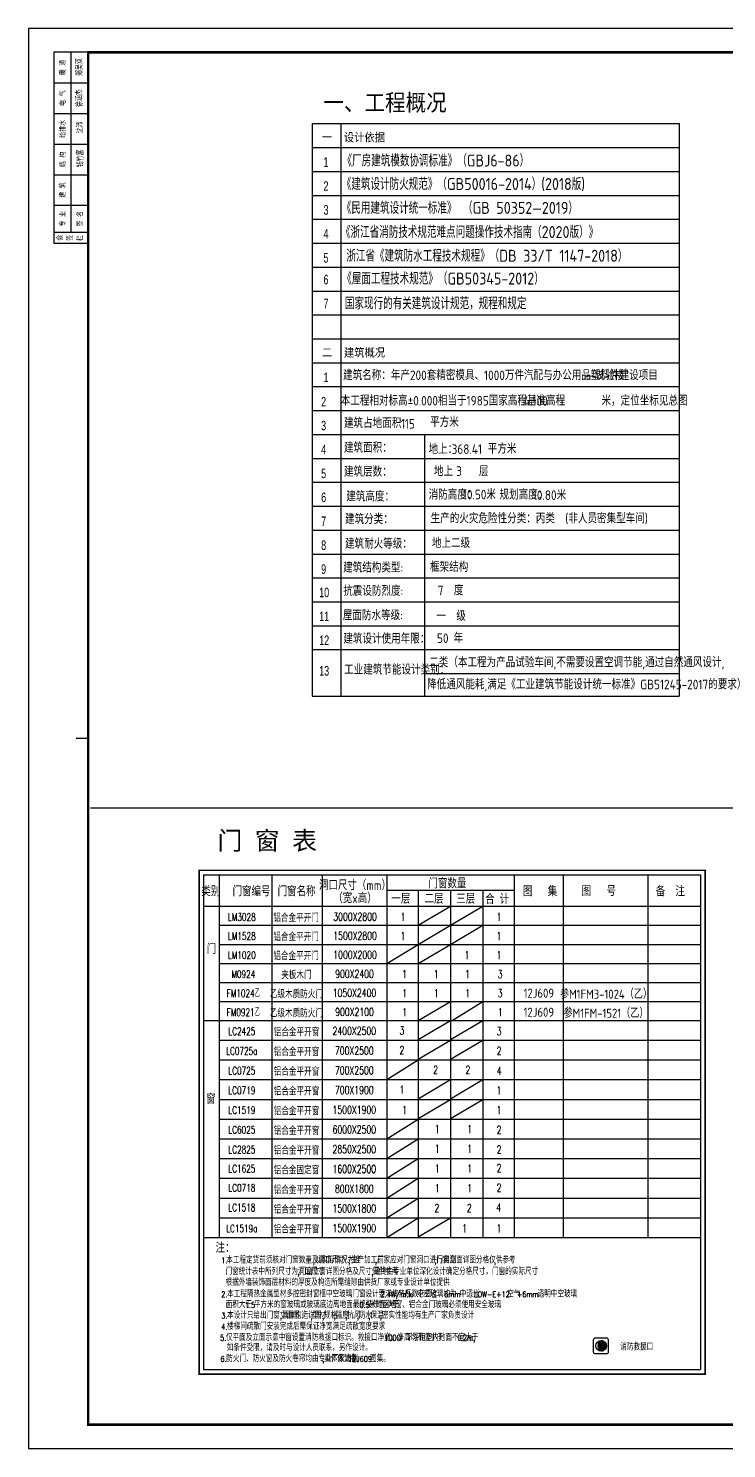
# Model space of a CAD drawing. Extents: x 79570 to 678837, y -1139230 to -612789.
# Drawn here: x 610576 to 625184, y -845099 to -815399 of the extents above; entities that cross this region are included whole.
import ezdxf
from ezdxf.enums import TextEntityAlignment as Align

# ---------------------------------------------------------------- set-up
doc = ezdxf.new("R2010")
doc.units = 0
doc.header["$LTSCALE"] = 1000
doc.header["$MEASUREMENT"] = 0
for name, color, linetype in [('4', 4, 'Continuous'), ('A-注-图名说明.....ANNO-TEXT', 7, 'Continuous'), ('A-注-房间名称.....ANNO-ROOM', 161, 'Continuous'), ('A-注-门窗编号.....ANNO-DOWD', 81, 'Continuous'), ('PUB_HATCH', 8, 'Continuous'), ('PUB_TAB', 7, 'Continuous'), ('保温', 6, 'Continuous'), ('结-图框', 6, 'Continuous')]:
    doc.layers.add(name, color=color, linetype=linetype)
doc.layers.add('ys-notprint', color=7, linetype='Continuous', plot=False)
doc.layers.add('结-隐线', color=59, linetype='Continuous', plot=False)
doc.styles.add('_TCH_WDTABLE', font='SIMPLEX', dxfattribs={"bigfont": 'GBCBIG'})
doc.styles.add('AUDIT_D_200515104429-23', font='SIMPLEX', dxfattribs={"bigfont": 'GBCBIG'})
doc.styles.add('AUDIT_D_200515104429-41', font='SIMPLEX', dxfattribs={"width": 0.705882, "bigfont": 'GBCBIG'})
doc.styles.add('AUDIT_D_200515104429-43', font='GBENOR', dxfattribs={"bigfont": 'GBCBIG'})
doc.styles.add('HT', font='simhei.ttf')
doc.styles.add('HZA', font='GBENOR', dxfattribs={"bigfont": 'GBCBIG'})
doc.styles.add('S721', font='swissel.ttf', dxfattribs={"width": 0.9})
doc.styles.get("Standard").update_dxf_attribs({"font": 'gbenor.shx', "bigfont": 'gbcbig.shx'})
doc.styles.add('东南', font='DN-XIWEN.SHX', dxfattribs={"width": 0.6, "bigfont": 'DN-ZHONGWEN.SHX'})
doc.styles.add('蓝绿图框', font='', dxfattribs={"width": 0.7})
doc.styles.get('蓝绿图框').set_extended_font_data('SimSun')

# ---------------------------------------------------------------- blocks, each defined once
blk = doc.blocks.new('xf')
at = {"layer": 'PUB_HATCH'}
blk.add_hatch(color=256, dxfattribs=at).paths.add_polyline_path([(4317876, -121762, 0.815469), (4317876, -121999, 0.356046), (4317973, -121880, 0.356046)])
at = {"layer": '保温'}
blk.add_lwpolyline([(4317975, -121706), (4317719, -121706, 0.414214), (4317674, -121751), (4317674, -122013, 0.414214), (4317719, -122058), (4317975, -122058, 0.414214), (4318020, -122013), (4318020, -121751, 0.414214)], format="xyb", close=True, dxfattribs=at)
blk.add_circle((4317852, -121880), 121, dxfattribs=at)
blk.add_arc((4317900, -121880), 121, 101.6077, 258.3923, dxfattribs=at)
blk = doc.blocks.new('template_浙_标准图框A1_A1_0.0000_1bed4683cac0ca9b963c039433737638')
at = {"layer": '结-图框'}
for p, q in [((10.6, 584), (10.6, 504.13)), ((25, 584), (10.6, 584)), ((17.8, 584), (17.8, 508.8)), ((831, 584), (25, 584)), ((10.6, 571.2), (25, 571.2)), ((10.6, 558.4), (25, 558.4)), ((10.6, 545.6), (25, 545.6)), ((10.6, 532.8), (25, 532.8)), ((10.6, 520), (25, 520)), ((10.6, 508.8), (25, 508.8)), ((10.6, 504.13), (25, 504.13))]:
    blk.add_line(p, q, dxfattribs=at)
blk.add_lwpolyline([(0, 0), (841, 0), (841, 594), (0, 594)], close=True, dxfattribs=at)
at = {"layer": '结-图框', "const_width": 1}
blk.add_lwpolyline([(25, 584), (25, 10), (831, 10), (831, 584)], close=True, dxfattribs=at)
at = {"layer": '结-隐线'}
blk.add_line((25, 297), (20, 297), dxfattribs=at)
at = {"color": 6, "style": '蓝绿图框', "width": 0.7}
for tag, p in [('专业审定', (782.48, 167.5)), ('专业审核', (782.48, 158.5)), ('项目经理', (782.48, 149.5)), ('专业负责', (782.48, 140.5)), ('专业校对', (782.48, 131.5)), ('专业设计', (782.48, 122.5)), ('专业制图', (782.48, 113.5))]:
    blk.add_attdef(tag, text='', height=3, dxfattribs=at).set_placement(p, align=Align.MIDDLE)
for tag, height, p in [('日期', 3, (821.45, 113.5)), ('建设单位', 3.5, (796, 97.72)), ('项目名称', 3.5, (796, 76.96)), ('子项名称', 3.5, (796.26, 63.69)), ('图纸名称', 3.5, (796.28, 51.48)), ('图纸名称', 3.5, (796.38, 46.45)), ('图纸名称', 3.5, (796.48, 41.64)), ('项目编号', 3, (796.15, 32.75)), ('图号', 3, (789.2, 23.5)), ('修改版次', 3, (823.75, 23.5))]:
    blk.add_attdef(tag, text='', height=height, dxfattribs=at).set_placement(p, align=Align.MIDDLE_CENTER)
at = {"layer": 'ys-notprint', "color": 6, "style": '蓝绿图框', "width": 0.7}
for tag, p in [('暖通', (21.09, 577.84)), ('电气', (21.02, 564.82)), ('给排水', (21.35, 552.55)), ('结构', (21.47, 539.64)), ('建筑', (21.4, 526.53))]:
    blk.add_attdef(tag, text='', height=2.5, rotation=90.78007, dxfattribs=at).set_placement(p, align=Align.MIDDLE)
blk.add_attdef('设计发图章', text='', height=3, dxfattribs=at).set_placement((747.09, 465.48), align=Align.MIDDLE)
at = {"layer": '结-图框', "style": '蓝绿图框', "width": 0.8}
for s, p in [('暖 通', (14.21, 577.6)), ('电 气', (14.24, 564.8)), ('给排水', (14.24, 552)), ('结 构', (14.24, 539.2)), ('建 筑', (14.23, 526.4)), ('专 业', (14.24, 514.4)), ('签 名', (21.46, 514.4))]:
    blk.add_text(s, height=2.24, rotation=90, dxfattribs=at).set_placement(p, align=Align.MIDDLE_CENTER)
for s, p in [('会', (14.81, 505.18)), ('签', (19.05, 505.18)), ('栏', (23.29, 505.05))]:
    blk.add_text(s, height=2.24, rotation=90, dxfattribs=at).set_placement(p, align=Align.BOTTOM_LEFT)
at = {"layer": '结-图框', "style": '蓝绿图框', "width": 0.7}
for tag, p in [('项目经理', (792.5, 572)), ('专业负责', (792.5, 564)), ('专业设计', (792.5, 556))]:
    blk.add_attdef(tag, text='', height=3.5, dxfattribs=at).set_placement(p, align=Align.MIDDLE_CENTER)

msp = doc.modelspace()

# ---------------------------------------------------------------- linework, layer by layer
at = {"linetype": 'ByBlock'}
for p, q in [((616514.8, -817390.3), (624192.5, -817390.3)), ((616514.8, -817390.3), (616514.8, -829360.7)), ((617114.8, -817390.3), (617114.8, -829360.7)), ((624192.5, -817390.3), (624192.5, -829360.7)), ((616514.8, -817890.3), (624192.5, -817890.3)), ((616514.8, -818390.3), (624192.5, -818390.3)), ((616514.8, -818890.3), (624192.5, -818890.3)), ((616514.8, -819390.3), (624192.5, -819390.3)), ((616514.8, -819890.3), (624192.5, -819890.3)), ((616514.8, -820390.3), (624192.5, -820390.3)), ((616514.8, -820890.3), (624192.5, -820890.3)), ((616514.8, -821390.3), (624192.5, -821390.3)), ((616514.8, -821890.3), (624192.5, -821890.3)), ((616514.8, -822390.3), (624192.5, -822390.3)), ((616514.8, -822390.3), (624192.5, -822390.3)), ((616514.8, -822890.3), (624192.5, -822890.3)), ((616514.8, -823390.3), (624192.5, -823390.3)), ((616514.8, -823890.3), (624192.5, -823890.3)), ((618870.7, -829360.7), (618870.7, -823890.3)), ((616514.8, -824390.3), (624192.5, -824390.3)), ((616514.8, -824890.3), (624192.5, -824890.3)), ((616514.8, -825390.3), (624192.5, -825390.3)), ((616514.8, -825890.3), (624192.5, -825890.3)), ((616514.8, -826390.3), (624192.5, -826390.3)), ((616514.8, -826890.3), (624192.5, -826890.3)), ((616514.8, -827390.3), (624192.5, -827390.3)), ((616514.8, -827890.3), (624192.5, -827890.3)), ((616514.8, -828390.3), (624192.5, -828390.3)), ((618870.7, -828890.3), (624192.5, -828890.3)), ((616514.8, -829360.7), (624192.5, -829360.7))]:
    msp.add_line(p, q, dxfattribs=at)
at = {"layer": '4', "color": 8}
msp.add_line((611875.5, -831701.9), (635801.2, -831701.9), dxfattribs=at)
at = {"layer": 'A-注-图名说明.....ANNO-TEXT'}
for p, q in [((614242.2, -833100.7), (624641.3, -833100.7)), ((614242.2, -833100.7), (614242.2, -843447.8)), ((614570.1, -833100.7), (614570.1, -840683)), ((615668.4, -833100.7), (615668.4, -840683)), ((616724, -833100.7), (616724, -840683)), ((618073.1, -833100.7), (618073.1, -840683)), ((620742.1, -833100.7), (620742.1, -840683)), ((620742.1, -833100.7), (620742.1, -840683)), ((621761.8, -833100.7), (621761.8, -840683)), ((623538.8, -833100.7), (623538.8, -840683)), ((624641.3, -833100.7), (624641.3, -843447.8)), ((618733.1, -833428.7), (618733.1, -840683)), ((619407.6, -833428.7), (619407.6, -840683)), ((620082.1, -833428.7), (620082.1, -840683)), ((620082.1, -833428.7), (620082.1, -840683)), ((620082.1, -833428.7), (620082.1, -840683)), ((614242.2, -833756.7), (624641.3, -833756.7)), ((618733.1, -834155.2), (619407.6, -833756.7)), ((619407.6, -834155.2), (620082.1, -833756.7)), ((614570.1, -834155.2), (624641.3, -834155.2)), ((618733.1, -834553.8), (619407.6, -834155.2)), ((619407.6, -834553.8), (620082.1, -834155.2)), ((614570.1, -834553.8), (624641.3, -834553.8)), ((618073.1, -834952.4), (618733.1, -834553.8)), ((618733.1, -834952.4), (619407.6, -834553.8)), ((614570.1, -834952.4), (624641.3, -834952.4)), ((614570.1, -834952.4), (624641.3, -834952.4)), ((614570.1, -834952.4), (624641.3, -834952.4)), ((614570.1, -835350.9), (624641.3, -835350.9)), ((614570.1, -835749.5), (624641.3, -835749.5)), ((618733.1, -836145.5), (619407.6, -835749.5)), ((619441.7, -836145.5), (620082.1, -835749.5)), ((614242.2, -836145.5), (624641.3, -836145.5)), ((618733.1, -836544.1), (619407.6, -836145.5)), ((619407.6, -836544.1), (620082.1, -836145.5)), ((614570.1, -836558), (624641.3, -836558)), ((618733.1, -836956.6), (619407.6, -836558)), ((619407.6, -836956.6), (620082.1, -836558)), ((614570.1, -836970.5), (624641.3, -836970.5)), ((618073.1, -837383), (618733.1, -836970.5)), ((614570.1, -837383), (624641.3, -837383)), ((618733.1, -837781.6), (619407.6, -837383)), ((619407.6, -837781.6), (620082.1, -837383)), ((614570.1, -837795.5), (624641.3, -837795.5)), ((618733.1, -838194.1), (619407.6, -837795.5)), ((619407.6, -838194.1), (620082.1, -837795.5)), ((614570.1, -838208), (624641.3, -838208)), ((618073.1, -838620.5), (618733.1, -838208)), ((614570.1, -838620.5), (624641.3, -838620.5)), ((618073.1, -839033), (618733.1, -838620.5)), ((614570.1, -839033), (624641.3, -839033)), ((618073.1, -839445.5), (618733.1, -839033)), ((614570.1, -839445.5), (624641.3, -839445.5)), ((618073.1, -839858), (618733.1, -839445.5)), ((614570.1, -839858), (624641.3, -839858)), ((618073.1, -840270.5), (618733.1, -839858)), ((614570.1, -840270.5), (624641.3, -840270.5)), ((618073.1, -840683), (618733.1, -840270.5)), ((618733.1, -840669.1), (619407.6, -840270.5)), ((614242.2, -840683), (624641.3, -840683)), ((614242.2, -843447.8), (624641.3, -843447.8)), ((614570.1, -843447.8), (624641.3, -843447.8)), ((614570.1, -843447.8), (624641.3, -843447.8)), ((614570.1, -843447.8), (624641.3, -843447.8)), ((614570.1, -843447.8), (624641.3, -843447.8)), ((614570.1, -843447.8), (624641.3, -843447.8))]:
    msp.add_line(p, q, dxfattribs=at)
at = {"layer": 'A-注-图名说明.....ANNO-TEXT', "const_width": 32.8}
msp.add_lwpolyline([(614146.5, -833005.1), (624737, -833005.1), (624737, -843543.5), (614146.5, -843543.5)], close=True, dxfattribs=at)
at = {"layer": 'A-注-图名说明.....ANNO-TEXT'}
msp.add_lwpolyline([(620742.1, -833428.7), (618073.1, -833428.7)], dxfattribs=at)

# ---------------------------------------------------------------- block references
at = {"xscale": 0.924, "yscale": 0.924, "zscale": 0.924}
msp.add_blockref('xf', (-3367135.9, -730331.7), dxfattribs=at)
at = {"layer": '4'}
ref = msp.add_blockref('template_浙_标准图框A1_A1_0.0000_1bed4683cac0ca9b963c039433737638', (610575.9, -845098.6), dxfattribs=dict(at, xscale=50, yscale=50, zscale=50))
ref.add_attrib('结构', '钱竹富', dxfattribs={"layer": 'ys-notprint', "color": 6, "height": 125, "rotation": 90.78007, "style": '蓝绿图框', "width": 0.7}).set_placement((611649.4, -818116.5), align=Align.MIDDLE)
ref.add_attrib('给排水', '沈沛', dxfattribs={"layer": 'ys-notprint', "color": 6, "height": 125, "rotation": 90.78007, "style": '蓝绿图框', "width": 0.7}).set_placement((611643.3, -817471.1), align=Align.MIDDLE)
ref.add_attrib('暖通', '郑吴双', dxfattribs={"layer": 'ys-notprint', "color": 6, "height": 125, "rotation": 90.78007, "style": '蓝绿图框', "width": 0.7}).set_placement((611630.1, -816206.6), align=Align.MIDDLE)
ref.add_attrib('电气', '徐涵杰', dxfattribs={"layer": 'ys-notprint', "color": 6, "height": 125, "rotation": 90.78007, "style": '蓝绿图框', "width": 0.7}).set_placement((611626.9, -816857.6), align=Align.MIDDLE)

# ---------------------------------------------------------------- texts
at = {"style": 'S721', "width": 0.9}
msp.add_text('一、工程概况', height=350, dxfattribs=at).set_placement((618038, -816948.2), align=Align.MIDDLE_CENTER)
for s, height, style, width, p in [('一    设计依据', 175, 'S721', 0.9, (616718.3, -817764.1)), ('1', 200, '东南', 0.7, (616750.9, -818294.9, -1632)), ('2', 200, '东南', 0.7, (616750.9, -818794.9, -1632)), ('3', 200, '东南', 0.7, (616750.9, -819294.9, -1632)), ('4', 200, '东南', 0.7, (616750.9, -819794.9, -1632)), ('5', 200, '东南', 0.7, (616750.9, -820294.9, -1632)), ('6', 200, '东南', 0.7, (616750.9, -820752.1, -1632)), ('7', 200, '东南', 0.7, (616750.9, -821252.1, -1632)), ('二    建筑概况', 175, 'S721', 0.9, (616718.3, -822264.1)), ('1', 200, '东南', 0.7, (616750.9, -822794.9, -1632)), ('2', 200, '东南', 0.7, (616701.1, -823305.3)), ('3', 200, '东南', 0.7, (616701.1, -823805.3)), ('4', 200, '东南', 0.7, (616701.1, -824305.3)), ('5', 200, '东南', 0.7, (616701.1, -824805.3)), ('6', 200, '东南', 0.7, (616701.1, -825305.3)), ('7', 200, '东南', 0.7, (616701.1, -825805.3)), ('8', 200, '东南', 0.7, (616701.1, -826305.3)), ('9', 200, '东南', 0.7, (616701.1, -826805.3)), ('10', 200, '东南', 0.7, (616660.6, -827293.5)), ('11', 200, '东南', 0.7, (616660.6, -827793.5)), ('12', 200, '东南', 0.7, (616660.6, -828293.5)), ('13', 200, '东南', 0.7, (616660.6, -828932.5))]:
    msp.add_text(s, height=height, dxfattribs=dict(style=style, width=width)).set_placement(p)
at = {"style": 'HZA'}
for s, p in [('《厂房建筑模数协调标准》（GBJ6-86）', (617148.2, -818287, 0)), ('《建筑设计防火规范》（GB50016-2014）(2018版)', (617132.6, -818777.6)), ('《民用建筑设计统一标准》 （GB 50352—2019）', (617133, -819277.2)), ('《浙江省消防技术规范难点问题操作技术指南（2020版）》', (617114.8, -819781.9)), ('浙江省《建筑防水工程技术规程》（DB 33/T 1147-2018）', (617227.3, -820278.2, 0)), ('《屋面工程技术规范》（GB50345-2012）', (617142.8, -820755.6, 0)), ('国家现行的有关建筑设计规范，规程和规定', (617197.2, -821273, 0))]:
    msp.add_text(s, height=250, dxfattribs=at).set_placement(p)
for s, p in [('建筑名称：年产200套精密模具、1000万件汽配与办公用品塑料件建设项目', (617159.8, -822753.4, -1632)), ('本工程相对标高%%P0.000相当于1985国家高程基准高程       米，定位坐标见总图', (617110.8, -823285.2)), ('建筑占地面积：', (617179, -823755.5)), ('平方米', (618980.8, -823734.3)), ('建筑面积：', (617178.6, -824268.7)), ('地上：', (618949.2, -824298.2)), ('平方米', (620186.8, -824290.3)), ('建筑层数：', (617177.6, -824772)), ('地上     层', (619060.1, -824761)), ('消防高度：', (618950.3, -825251.1)), ('规划高度：', (620432.1, -825251.1)), (' 建筑高度：', (617117.9, -825289.9)), ('建筑分类：', (617201, -825764.2)), ('生产的火灾危险性分类：丙类  (非人员密集型车间)', (618991.7, -825747.4)), (' 建筑耐火等级：', (617091.3, -826276.9)), ('地上二级', (619018.9, -826263.8)), ('框架结构', (618979.3, -826763.8)), ('建筑结构类型:', (617161.2, -826776.1)), ('抗震设防烈度:', (617162.3, -827264.1)), ('7  度', (619140.6, -827251.9)), ('屋面防水等级:', (617154.7, -827774.2)), ('一  级', (619112.6, -827788.2)), ('50 年', (619125.2, -828252.2)), ('建筑设计使用年限：', (617165.6, -828264.5)), ('二类（本工程为产品试验车间,不需要设置空调节能,通过自然通风设计,', (618962.4, -828757.5)), ('工业建筑节能设计类别：', (617182.1, -828910.9)), ('降低通风能耗,满足《工业建筑节能设计统一标准》GB51245-2017的要求）', (618918.3, -829218.8))]:
    msp.add_text(s, height=200).set_placement(p)
at = {"layer": 'A-注-图名说明.....ANNO-TEXT'}
for s, height, style, p in [(' 门 窗 表', 382.63, 'HT', (615443, -832376.2)), ('类别', 198, 'AUDIT_D_200515104429-43', (614392.7, -833428.7)), ('门窗编号', 198, 'AUDIT_D_200515104429-43', (615244.3, -833428.7)), ('门窗名称', 198, 'AUDIT_D_200515104429-43', (616186.3, -833428.7)), ('洞口尺寸（mm）', 198, 'AUDIT_D_200515104429-43', (617408.4, -833301.5)), ('门窗数量', 198, 'AUDIT_D_200515104429-43', (619343.3, -833264.7)), ('图   集', 198, 'AUDIT_D_200515104429-43', (621280.5, -833428.7)), ('图   号 ', 198, 'AUDIT_D_200515104429-43', (622563.3, -833428.7)), ('备  注', 198, 'AUDIT_D_200515104429-43', (624006.7, -833428.7)), ('（宽x高）', 198, 'AUDIT_D_200515104429-43', (617408.4, -833571.2)), ('一层', 198, 'AUDIT_D_200515104429-43', (618369.2, -833592.7)), ('二层', 198, 'AUDIT_D_200515104429-43', (619063.8, -833592.7)), ('三层', 198, 'AUDIT_D_200515104429-43', (619726.4, -833592.7)), ('合 计', 198, 'AUDIT_D_200515104429-43', (620383.3, -833592.7)), ('铝合金平开门', 158.4, 'AUDIT_D_200515104429-43', (616176.7, -833983.9)), ('门', 198, 'AUDIT_D_200515104429-43', (614406.6, -834638.4)), ('铝合金平开门', 158.4, 'AUDIT_D_200515104429-43', (616176.7, -834382.5)), ('铝合金平开门', 158.4, 'AUDIT_D_200515104429-43', (616176.7, -834781.1)), ('夹板木门', 158.4, 'AUDIT_D_200515104429-43', (616183.3, -835179.6)), ('乙级木质防火门', 158.4, 'AUDIT_D_200515104429-43', (616183.3, -835578.2)), ('乙级木质防火门', 158.4, 'AUDIT_D_200515104429-43', (616183.3, -835976.8)), ('铝合金平开窗', 158.4, 'AUDIT_D_200515104429-43', (616184.9, -836372.8)), ('铝合金平开窗', 158.4, 'AUDIT_D_200515104429-43', (616184.9, -836785.3)), ('铝合金平开窗', 158.4, 'AUDIT_D_200515104429-43', (616184.9, -837197.8)), ('铝合金平开窗', 158.4, 'AUDIT_D_200515104429-43', (616184.9, -837610.3)), ('窗', 198, 'AUDIT_D_200515104429-43', (614393.2, -837770.1)), ('铝合金平开窗', 158.4, 'AUDIT_D_200515104429-43', (616184.9, -838022.8)), ('铝合金平开窗', 158.4, 'AUDIT_D_200515104429-43', (616184.9, -838435.3)), ('铝合金平开窗', 158.4, 'AUDIT_D_200515104429-43', (616184.9, -838847.8)), ('铝合金固定窗', 158.4, 'AUDIT_D_200515104429-43', (616184.9, -839260.3)), ('铝合金平开窗', 158.4, 'AUDIT_D_200515104429-43', (616184.9, -839672.8)), ('铝合金平开窗', 158.4, 'AUDIT_D_200515104429-43', (616184.9, -840085.3)), ('铝合金平开窗', 158.4, 'AUDIT_D_200515104429-43', (616184.9, -840497.8))]:
    msp.add_text(s, height=height, dxfattribs=dict(at, style=style)).set_placement(p, align=Align.MIDDLE)
at = {"layer": 'A-注-图名说明.....ANNO-TEXT', "style": 'AUDIT_D_200515104429-41', "width": 0.705882}
for s, p in [('3000X2800', (617410.5, -833975.2)), ('1500X2800', (617410.5, -834373.8)), ('1000X2000', (617410.5, -834772.3)), ('900X2400', (617399, -835170.9)), ('1050X2400', (617399, -835569.5)), ('900X2100', (617399, -835968)), ('2400X2500', (617394.9, -836364)), ('700X2500', (617394.9, -836776.5)), ('700X2500', (617394.9, -837189)), ('700X1900', (617394.9, -837601.5)), ('1500X1900', (617394.9, -838014)), ('6000X2500', (617394.9, -838426.5)), ('2850X2500', (617394.9, -838839)), ('1600X2500', (617394.9, -839251.5)), ('800X1800', (617394.9, -839664)), ('1500X1800', (617394.9, -840076.5)), ('1500X1900', (617394.9, -840489))]:
    msp.add_text(s, height=167.4, dxfattribs=at).set_placement(p, align=Align.MIDDLE)
for s, p in [('1', (618363, -834065)), ('1', (620373, -834065)), ('1', (618363, -834463.6)), ('1', (620373, -834463.6)), ('1', (619702.1, -834862.1)), ('1', (620373, -834862.1)), ('1', (618395.4, -835260.7)), ('1', (619059.1, -835260.7)), ('1', (619714.8, -835260.7)), ('3', (620396.4, -835260.7)), ('1', (618395.4, -835659.3)), ('1', (619059.1, -835659.3)), ('1', (619714.8, -835659.3)), ('3', (620396.4, -835659.3)), ('1', (618395.4, -836057.8)), ('1', (620396.4, -836057.8)), ('3', (618340.2, -836438.4)), ('3', (620373, -836453.8)), ('2', (618340.2, -836850.9)), ('2', (620373, -836866.3)), ('2', (619044.3, -837263.4)), ('2', (619721.3, -837263.4)), ('4', (620373, -837278.8)), ('1', (618340.2, -837675.9)), ('1', (620373, -837691.3)), ('1', (618396.5, -838103.8)), ('1', (620373, -838103.8)), ('1', (619082.3, -838500.9)), ('1', (619758.5, -838500.9)), ('2', (620373, -838516.3)), ('1', (619082.3, -838913.4)), ('1', (619758.5, -838913.4)), ('2', (620373, -838928.8)), ('1', (619082.3, -839325.9)), ('1', (619758.5, -839325.9)), ('2', (620373, -839316)), ('1', (619082.3, -839738.4)), ('1', (619758.5, -839738.4)), ('2', (620373, -839728.5)), ('2', (619072.7, -840150.9)), ('2', (619748.9, -840150.9)), ('4', (620363.4, -840141)), ('1', (619651.5, -840578.8)), ('1', (620373, -840578.8))]:
    msp.add_text(s, height=167.4, dxfattribs=at).set_placement(p)
at = {"layer": 'A-注-图名说明.....ANNO-TEXT'}
for s, height, p in [('12J609', 190.36, (621255, -835574.7)), ('参M1FM3-1024（乙）', 190.357, (622661.3, -835574.7)), ('12J609', 190.36, (621255, -835973.2)), ('参M1FM-1521（乙）', 190.357, (622661.3, -835973.2))]:
    msp.add_text(s, height=height, dxfattribs=at).set_placement(p, align=Align.MIDDLE)
at = {"layer": 'A-注-房间名称.....ANNO-ROOM', "style": 'HZA'}
msp.add_text('--试验楼', height=200, dxfattribs=at).set_placement((622209, -822752.7))
at = {"layer": 'A-注-房间名称.....ANNO-ROOM', "color": 1}
for s, p in [('4.100', (620946.6, -823289.3)), ('115', (618367.8, -823768.9)), ('368.41', (619431, -824297))]:
    msp.add_text(s, height=200, dxfattribs=at).set_placement(p)
at = {"layer": 'A-注-房间名称.....ANNO-ROOM'}
for s, p in [('3', (619526.4, -824756.8)), ('10.50米', (619665.3, -825247.4)), ('10.80米', (621129, -825259.9))]:
    msp.add_text(s, height=200, dxfattribs=at).set_placement(p)
at = {"layer": 'A-注-门窗编号.....ANNO-DOWD', "style": 'AUDIT_D_200515104429-41', "width": 0.705882}
for s, p in [('LM3028', (615041.7, -834060.9)), ('LM1528', (615041.7, -834459.5)), ('LM1020', (615041.7, -834858.1)), ('M0924', (615074.1, -835256.6)), ('FM1024乙', (615074.1, -835655.2)), ('FM0921乙', (615074.1, -836053.8)), ('LC2425', (615041.7, -836449.8)), ('LC0725a', (615041.7, -836862.3)), ('LC0725', (615041.7, -837274.8)), ('LC0719', (615041.7, -837687.3)), ('LC1519', (615041.7, -838099.8)), ('LC6025', (615041.7, -838512.3)), ('LC2825', (615041.7, -838924.8)), ('LC1625', (615041.7, -839323.8)), ('LC0718', (615041.7, -839724.4)), ('LC1518', (615041.7, -840136.9)), ('LC1519a', (615041.7, -840574.8))]:
    msp.add_text(s, height=158.4, dxfattribs=at).set_placement(p, align=Align.CENTER)
at = {"layer": 'PUB_TAB', "style": 'AUDIT_D_200515104429-23'}
for s, height, p in [('注：', 198, (614492, -841000.5)), ('本工程定货前须核对门窗数量及洞口尺寸', 137.929, (614716.4, -841224)), ('以实际情况为准', 137.93, (616564.6, -841224)), ('生产加工前', 137.93, (617324.6, -841224)), ('厂家应对门窗洞口进行实测', 137.929, (617867.5, -841224)), ('门窗立面详图分格仅供参考', 137.929, (619113.2, -841224)), ('门窗统计表中所列尺寸为洞口尺寸', 137.929, (614700, -841463.5)), ('门窗立面详图分格及尺寸仅供参考', 137.929, (616246.9, -841463.5)), ('最终由专业单位深化设计确定分格尺寸，门窗的实际尺寸', 137.929, (617793.8, -841463.5)), ('根据外墙装饰面层材料的厚度及构造所需缝隙由供货厂家或专业设计单位提供', 137.929, (614700, -841690.7)), ('本工程隔热金属型材多腔密封窗框中空玻璃门窗设计要求传热系数必须≤', 137.929, (614732.8, -841933)), ('，中空玻璃均为', 137.93, (618570.8, -841933)), ('中透光', 137.93, (619600.5, -841933)), ('空气', 137.93, (620596.3, -841933)), ('透明中空玻璃', 137.93, (621230.2, -841933)), ('面积大于', 137.93, (614703.7, -842156.2)), ('本设计只给出门窗立面图', 137.929, (614732.8, -842379.9)), ('平方米的窗玻璃或玻璃底边离地面最终装修面小于', 137.929, (615293.3, -842156.2)), ('具体构造详图', 137.93, (615878.1, -842379.9)), ('型材', 137.93, (616521.4, -842379.9)), ('规格', 137.93, (616763, -842379.9)), ('强度', 137.93, (617004.7, -842379.9)), ('抗风', 137.93, (617246.4, -842379.9)), ('防水', 137.93, (617488, -842379.9)), ('米的落地窗、铝合金门玻璃必须使用安全玻璃', 137.929, (617706.4, -842156.2)), ('保温', 137.93, (617729.7, -842379.9)), ('密实性能均有生产厂家负责设计', 137.929, (617971.4, -842379.9)), ('楼梯间疏散门安装完成后需保证净宽满足疏散宽度要求', 137.929, (614732.8, -842611.3)), ('仅平面及立面示意中窗设置消防救援口标识。救援口净宽、净高均不应小于', 137.929, (614709.2, -842843.7)), ('，下沿距室内地面不宜大于', 137.929, (618333.1, -842843.7)), ('防火门、防火窗及防火卷帘均由专业厂家定制', 137.929, (614716.3, -843284.9)), ('如条件受限，请及时与设计人员联系，另作设计。', 137.929, (614725.9, -843055.9)), ('具体做法参', 137.93, (616765.2, -843284.9)), ('图集。', 137.93, (617724.8, -843284.9)), ('消防救援口', 137.93, (622958.4, -843041.2))]:
    msp.add_text(s, height=height, dxfattribs=at).set_placement(p)
at = {"layer": 'PUB_TAB', "width": 0.705882}
for s, height, style, p in [('1.', 121.55, 'AUDIT_D_200515104429-23', (614610.2, -841224)), (',', 121.5, 'AUDIT_D_200515104429-23', (616523.7, -841224)), (';', 121.5, 'AUDIT_D_200515104429-23', (617267.4, -841224)), (',', 121.5, 'AUDIT_D_200515104429-23', (617826.6, -841224)), (',', 121.5, 'AUDIT_D_200515104429-23', (619072.3, -841224)), (',', 121.5, 'AUDIT_D_200515104429-23', (620318.1, -841224)), (',', 121.5, 'AUDIT_D_200515104429-23', (616206, -841463.5)), (',', 121.5, 'AUDIT_D_200515104429-23', (617752.9, -841463.5)), ('2.', 121.55, 'AUDIT_D_200515104429-23', (614610.2, -841933)), ('2.4W/m.k', 121.55, 'AUDIT_D_200515104429-23', (617945.7, -841933)), ('2', 46.8, '_TCH_WDTABLE', (618466.3, -841842.6)), ('6mm', 121.55, 'AUDIT_D_200515104429-23', (619273.7, -841933)), ('LOW-E+12', 121.55, 'AUDIT_D_200515104429-23', (619901.7, -841933)), ('+6mm', 121.55, 'AUDIT_D_200515104429-23', (620797.1, -841933)), ('3.', 121.55, 'AUDIT_D_200515104429-23', (614610.2, -842379.9)), ('1.5', 121.55, 'AUDIT_D_200515104429-23', (615105.3, -842156.2)), ('0.5', 121.55, 'AUDIT_D_200515104429-23', (617502.1, -842156.2)), ('.', 121.5, 'AUDIT_D_200515104429-23', (619714.5, -842156.2)), ('4.', 121.55, 'AUDIT_D_200515104429-23', (614610.2, -842611.3)), (',', 121.5, 'AUDIT_D_200515104429-23', (615837.2, -842379.9)), (',', 121.5, 'AUDIT_D_200515104429-23', (616480.5, -842379.9)), (',', 121.5, 'AUDIT_D_200515104429-23', (616722.2, -842379.9)), (',', 121.5, 'AUDIT_D_200515104429-23', (616963.9, -842379.9)), (',', 121.5, 'AUDIT_D_200515104429-23', (617205.5, -842379.9)), (',', 121.5, 'AUDIT_D_200515104429-23', (617447.2, -842379.9)), (',', 121.5, 'AUDIT_D_200515104429-23', (617688.8, -842379.9)), (',', 121.5, 'AUDIT_D_200515104429-23', (617930.5, -842379.9)), ('5.', 121.55, 'AUDIT_D_200515104429-23', (614586.6, -842843.7)), ('1000', 121.55, 'AUDIT_D_200515104429-23', (618022.6, -842843.7)), ('1.2m,', 121.55, 'AUDIT_D_200515104429-23', (619537.9, -842843.7)), ('6.', 121.55, 'AUDIT_D_200515104429-23', (614593.7, -843284.9)), ('12J609', 121.55, 'AUDIT_D_200515104429-23', (617267.2, -843284.9)), (',', 121.5, 'AUDIT_D_200515104429-23', (616724.4, -843284.9))]:
    msp.add_text(s, height=height, dxfattribs=dict(at, style=style)).set_placement(p)

doc.saveas('drawing.dxf')
